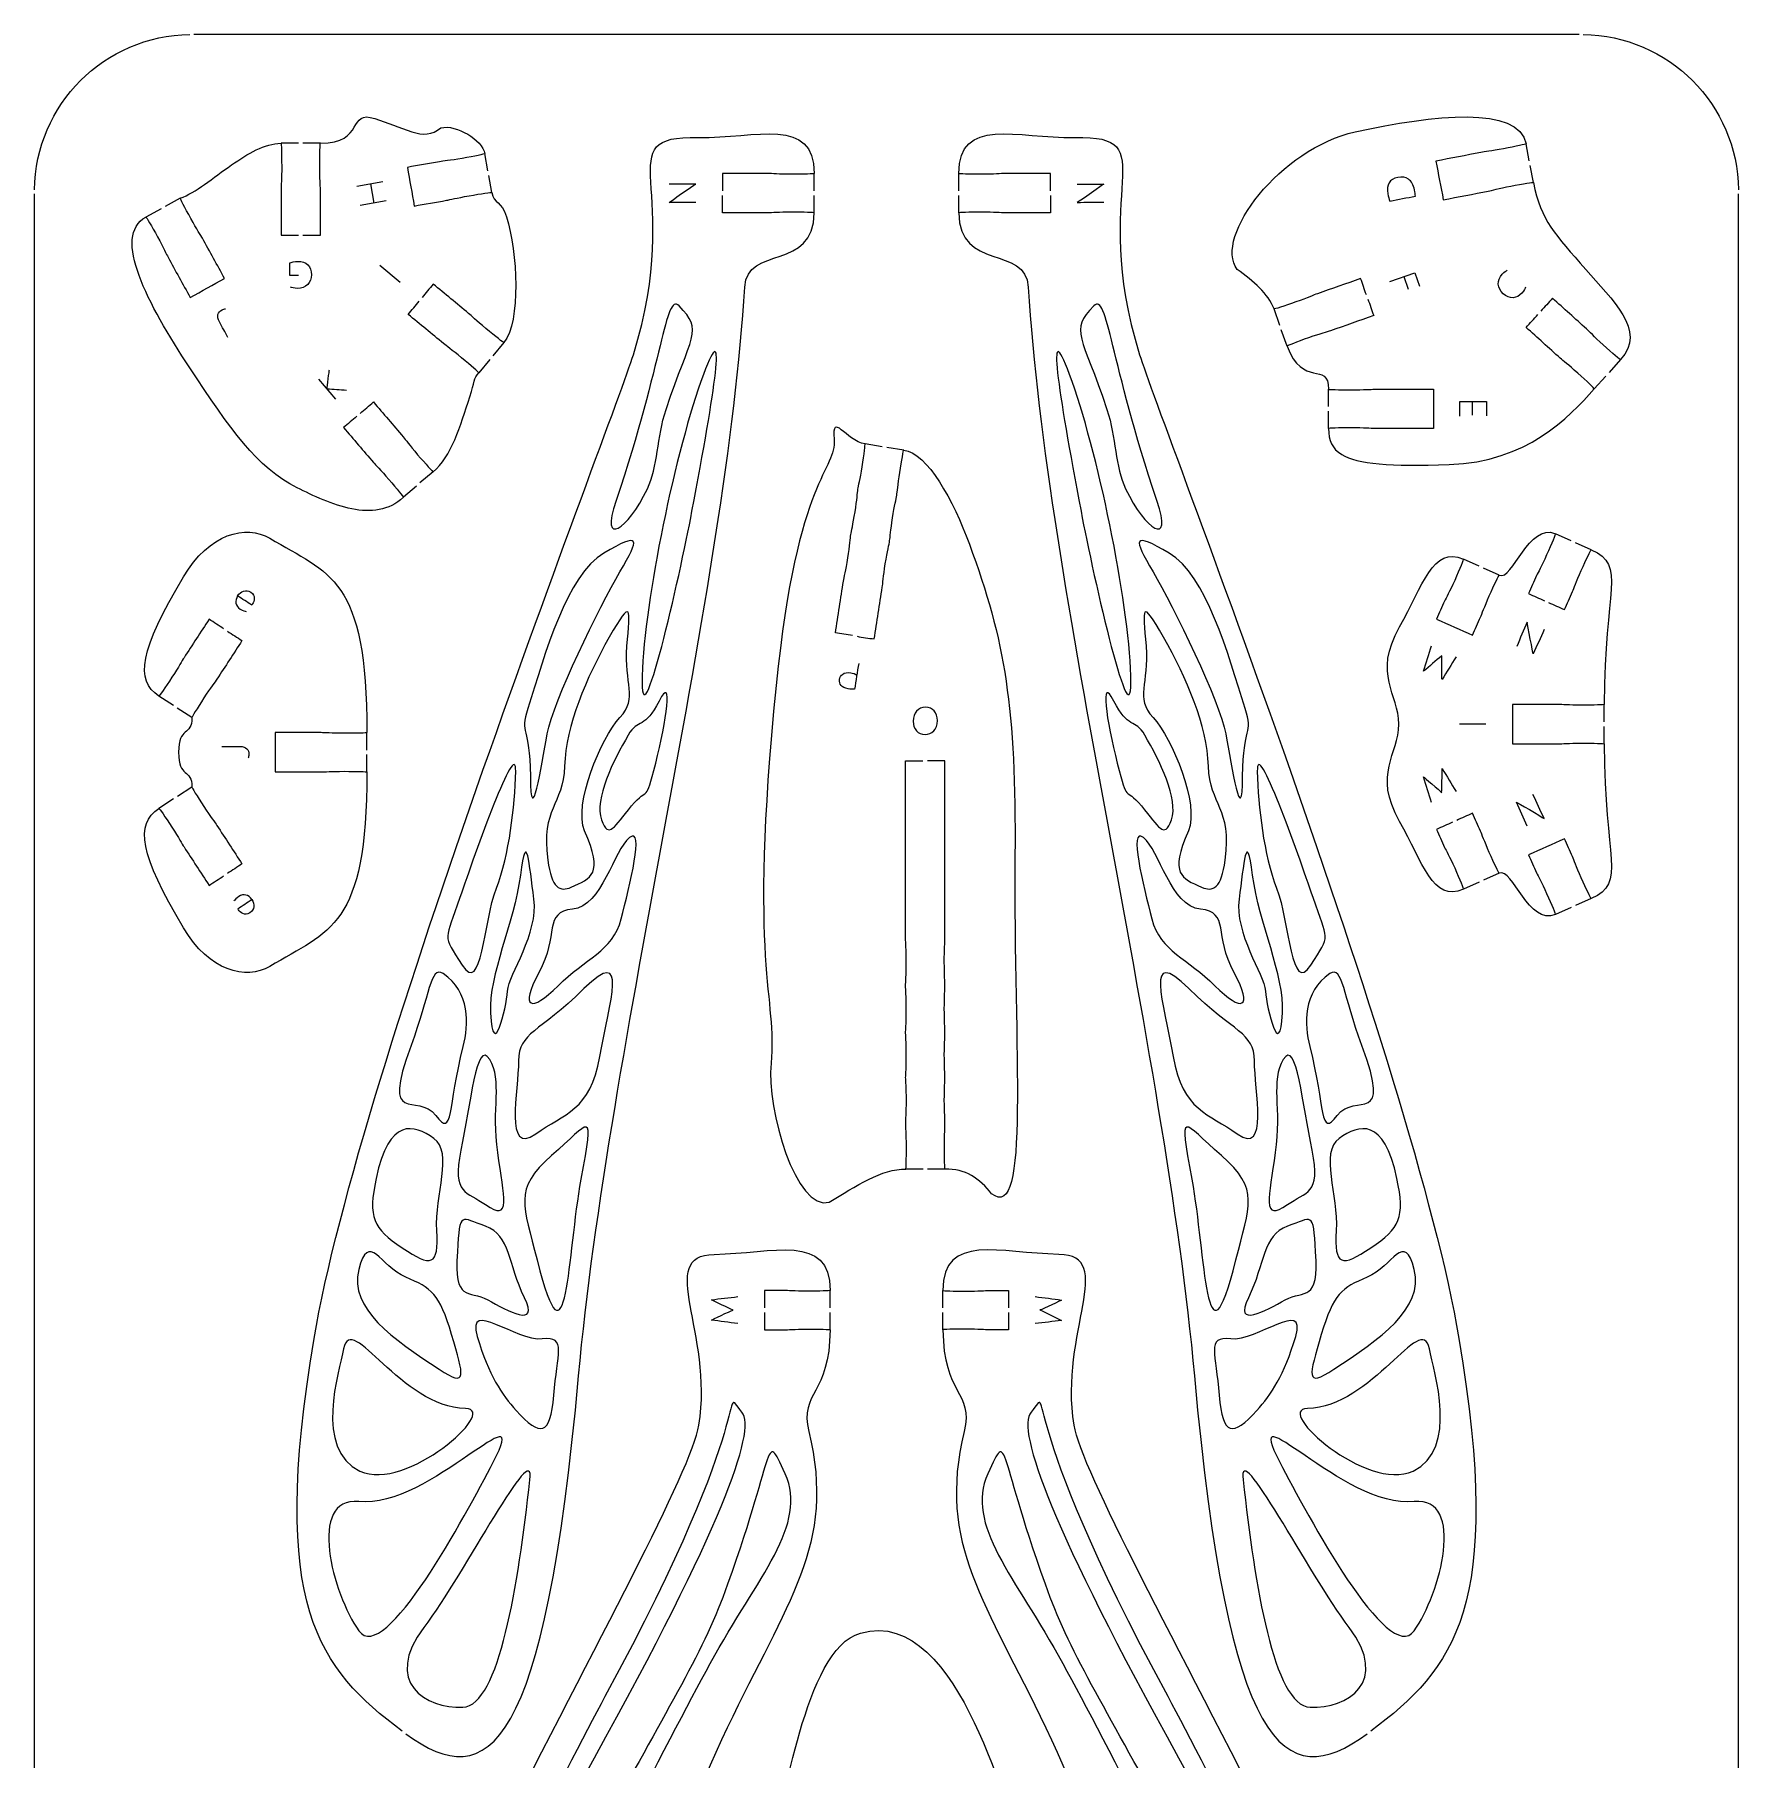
# Model space of a CAD drawing. Extents: x 5 to 405, y 5 to 225.
# Drawn here: x 275 to 405, y 93.4 to 225 of the extents above; entities that cross this region are included whole.
import ezdxf

# ---------------------------------------------------------------- set-up
doc = ezdxf.new("R2010")
doc.units = 0
doc.header["$MEASUREMENT"] = 0
doc.layers.add('DEFAULT', color=18, linetype='CONTINUOUS')

msp = doc.modelspace()

# ---------------------------------------------------------------- linework, layer by layer
at = {"layer": 'DEFAULT', "color": 1}
for points in [[(392.85, 225), (287.15, 225)], [(295.13, 216.7), (293.81, 216.7)], [(296.81, 216.7), (295.48, 216.7)], [(309.58, 214.6), (309.36, 215.91)], [(389.04, 215.35), (388.79, 216.66)], [(389.35, 213.71), (389.1, 215.01)], [(309.88, 212.95), (309.65, 214.25)], [(334.48, 213.06), (334.48, 214.39)], [(345.52, 213.06), (345.52, 214.39)], [(275, 17.15), (275, 212.85)], [(286.12, 212.51), (284.96, 211.87)], [(334.48, 211.39), (334.48, 212.72)], [(345.52, 211.39), (345.52, 212.72)], [(405, 17.15), (405, 212.85)], [(284.66, 211.7), (283.5, 211.07)], [(370.01, 202.8), (369.57, 204.06)], [(310.81, 201.5), (309.97, 200.47)], [(370.57, 201.23), (370.12, 202.47)], [(309.75, 200.21), (308.9, 199.18)], [(396.01, 200.19), (395.12, 199.2)], [(394.89, 198.94), (394, 197.96)], [(373.72, 196.61), (373.72, 197.93)], [(373.72, 194.94), (373.72, 196.26)], [(339.67, 193.55), (338.36, 193.76)], [(341.32, 193.29), (340.02, 193.5)], [(305.41, 191.64), (305.41, 191.64), (304.41, 190.78)], [(304.14, 190.55), (303.14, 189.69)], [(392.24, 186.36), (391.03, 186.91)], [(393.77, 185.68), (392.56, 186.22)], [(385.22, 184.43), (384.01, 184.97)], [(386.75, 183.74), (385.54, 184.29)], [(285.6, 173.79), (284.49, 174.52)], [(394.76, 172.55), (394.76, 173.88)], [(287.01, 172.88), (285.89, 173.6)], [(300.36, 170.4), (300.36, 171.73)], [(394.76, 170.87), (394.76, 172.2)], [(300.36, 168.73), (300.36, 170.06)], [(287.01, 167.58), (285.9, 166.86)], [(285.6, 166.67), (284.49, 165.95)], [(386.75, 161.01), (385.54, 160.47)], [(385.22, 160.33), (384.01, 159.79)], [(392.24, 158.39), (391.03, 157.85)], [(393.77, 159.08), (392.56, 158.53)], [(342.8, 138.42), (341.47, 138.42)], [(344.47, 138.42), (343.14, 138.42)], [(335.69, 127.85), (335.69, 129.17)], [(344.31, 127.85), (344.31, 129.17)], [(335.69, 126.17), (335.69, 127.5)], [(344.31, 126.17), (344.31, 127.5)]]:
    msp.add_lwpolyline(points, dxfattribs=at)
at = {"layer": 'DEFAULT', "color": 18}
for points in [[(299.59, 213.43), (301.58, 213.78)], [(300.64, 213.61), (300.9, 212.13)], [(301.84, 212.3), (299.85, 211.95)], [(302.9, 206.09), (301.34, 207.38)], [(378.4, 206.15), (380.31, 206.82), (380.67, 205.8)], [(379.47, 206.53), (379.81, 205.56)], [(297.99, 197.18), (296.68, 198.71)], [(383.75, 195.87), (383.75, 197), (385.77, 197), (385.77, 195.91)], [(384.7, 195.96), (384.7, 197)], [(385.73, 172.38), (383.71, 172.38)]]:
    msp.add_lwpolyline(points, dxfattribs=at)
at = {"layer": 'DEFAULT', "color": 1}
for points in [[(275, 213.15), (275.08, 219.66), (280.34, 224.92), (286.85, 225)], [(393.15, 225), (399.66, 224.92), (404.92, 219.66), (405, 213.15)]]:
    msp.add_open_spline(points, degree=3, dxfattribs=at)
for points, knots in [([(303.05, 95.55), (296.69, 100.33), (292.88, 104.99), (296.33, 125.5), (299.8, 146.17), (319.1, 195.43), (320.69, 200.57), (324.67, 213.4), (318.61, 217.28), (325.64, 217.15), (330.07, 217.06), (334.48, 218.8), (334.48, 214.39), (334.48, 214.36), (333.7, 214.34), (332.73, 214.34), (331.77, 214.34), (331.26, 214.39), (330.98, 214.39), (329.82, 214.39), (328.65, 214.39), (327.48, 214.39), (327.48, 213.95), (327.48, 213.5), (327.48, 213.06)], [0, 0, 0, 0, 1, 1, 1, 2, 2, 2, 3, 3, 3, 4, 4, 4, 5, 5, 5, 6, 6, 6, 15.92, 15.92, 15.92, 19.69, 19.69, 19.69, 19.69]), ([(295.48, 209.7), (295.93, 209.7), (296.37, 209.7), (296.81, 209.7), (296.81, 210.87), (296.81, 212.03), (296.81, 213.2), (296.81, 213.47), (296.76, 213.98), (296.76, 214.95), (296.76, 215.91), (296.79, 216.7), (296.81, 216.7), (300.24, 216.71), (298.88, 219.31), (300.96, 218.58), (301.91, 218.25), (302.85, 217.92), (303.79, 217.58), (304.64, 217.29), (305.34, 217.33), (306, 217.88), (307.17, 218.16), (309.17, 216.96), (309.36, 215.9), (309.34, 215.87), (308.58, 215.72), (307.64, 215.55), (306.69, 215.38), (306.18, 215.34), (305.91, 215.29), (305.09, 215.15), (304.27, 215.01), (303.45, 214.86), (303.62, 213.88), (303.8, 212.9), (303.97, 211.91), (304.79, 212.06), (305.61, 212.2), (306.43, 212.35), (306.7, 212.39), (307.19, 212.53), (308.15, 212.69), (309.1, 212.86), (309.87, 212.97), (309.88, 212.95), (310.06, 212.06), (310.62, 212.31), (311.01, 211.09), (311.85, 208.41), (312.12, 203.08), (310.81, 201.5), (310.79, 201.47), (310.18, 201.96), (309.43, 202.57), (308.69, 203.18), (308.33, 203.55), (308.12, 203.72), (307.22, 204.47), (306.32, 205.21), (305.41, 205.95), (305.13, 205.61), (304.85, 205.27), (304.57, 204.93)], [0, 0, 0, 0, 3.75, 3.75, 3.75, 13.670005, 13.670005, 13.670005, 14.670005, 14.670005, 14.670005, 15.670005, 15.670005, 15.670005, 16.670005, 16.670005, 16.670005, 25.174668, 25.174668, 25.174668, 26.174668, 26.174668, 26.174668, 27.174668, 27.174668, 27.174668, 28.174668, 28.174668, 28.174668, 29.174668, 29.174668, 29.174668, 36.260485, 36.260485, 36.260485, 44.758591, 44.758591, 44.758591, 51.836288, 51.836288, 51.836288, 52.836288, 52.836288, 52.836288, 53.836288, 53.836288, 53.836288, 54.836288, 54.836288, 54.836288, 55.836288, 55.836288, 55.836288, 56.836288, 56.836288, 56.836288, 57.836288, 57.836288, 57.836288, 67.766948, 67.766948, 67.766948, 71.538963, 71.538963, 71.538963, 71.538963]), ([(352.52, 213.07), (352.52, 213.51), (352.52, 213.95), (352.52, 214.39), (351.35, 214.39), (350.18, 214.39), (349.02, 214.39), (348.75, 214.39), (348.23, 214.34), (347.27, 214.34), (346.3, 214.34), (345.52, 214.36), (345.52, 214.39), (345.52, 218.8), (349.93, 217.06), (354.36, 217.15), (361.4, 217.28), (355.33, 213.4), (359.31, 200.57), (360.91, 195.43), (380.2, 146.17), (383.67, 125.5), (387.12, 104.99), (383.31, 100.33), (376.95, 95.55)], [0, 0, 0, 0, 3.74, 3.74, 3.74, 13.66, 13.66, 13.66, 14.66, 14.66, 14.66, 15.66, 15.66, 15.66, 16.66, 16.66, 16.66, 17.66, 17.66, 17.66, 18.66, 18.66, 18.66, 19.66, 19.66, 19.66, 19.66]), ([(376.61, 205.14), (376.46, 205.55), (376.32, 205.97), (376.17, 206.38), (375.07, 205.99), (373.97, 205.61), (372.87, 205.22), (372.62, 205.13), (372.15, 204.91), (371.24, 204.59), (370.33, 204.27), (369.58, 204.03), (369.57, 204.06), (369.13, 205.22), (368, 206.19), (366.76, 207.07), (364.91, 209.57), (370.07, 216.32), (375.75, 217.57), (381.78, 218.89), (388.22, 219.6), (388.79, 216.66), (388.79, 216.63), (388.02, 216.46), (387.08, 216.28), (386.13, 216.1), (385.62, 216.05), (385.35, 216), (384.21, 215.78), (383.06, 215.56), (381.91, 215.34), (382.1, 214.36), (382.29, 213.37), (382.48, 212.39), (383.62, 212.61), (384.77, 212.83), (385.91, 213.05), (386.18, 213.1), (386.68, 213.25), (387.63, 213.43), (388.57, 213.61), (389.35, 213.74), (389.35, 213.71), (389.92, 210.77), (391.02, 209.76), (393.35, 207.07), (395.34, 204.78), (398.02, 202.41), (396.01, 200.19), (395.99, 200.16), (395.39, 200.67), (394.67, 201.32), (393.96, 201.97), (393.61, 202.35), (393.41, 202.53), (392.54, 203.31), (391.68, 204.09), (390.81, 204.87), (390.52, 204.55), (390.22, 204.22), (389.92, 203.89)], [0, 0, 0, 0, 3.732024, 3.732024, 3.732024, 13.643966, 13.643966, 13.643966, 14.643966, 14.643966, 14.643966, 15.643966, 15.643966, 15.643966, 16.643966, 16.643966, 16.643966, 17.643966, 17.643966, 17.643966, 18.643966, 18.643966, 18.643966, 19.643966, 19.643966, 19.643966, 20.643966, 20.643966, 20.643966, 30.561854, 30.561854, 30.561854, 39.063765, 39.063765, 39.063765, 48.981653, 48.981653, 48.981653, 49.981653, 49.981653, 49.981653, 50.981653, 50.981653, 50.981653, 51.981653, 51.981653, 51.981653, 52.981653, 52.981653, 52.981653, 53.981653, 53.981653, 53.981653, 54.981653, 54.981653, 54.981653, 64.900932, 64.900932, 64.900932, 68.66052, 68.66052, 68.66052, 68.66052]), ([(299.58, 195.87), (299.25, 195.58), (298.92, 195.29), (298.58, 195.01), (299.34, 194.12), (300.1, 193.23), (300.86, 192.35), (301.03, 192.14), (301.41, 191.79), (302.04, 191.05), (302.66, 190.33), (303.14, 189.73), (303.14, 189.69), (302.04, 188.65), (300.64, 188.53), (299.22, 188.8), (297.74, 189.09), (296.24, 189.82), (295.03, 190.42), (292.02, 191.91), (289.87, 194.96), (286.85, 199.56), (283.63, 204.45), (280.87, 209.62), (283.5, 211.07), (283.53, 211.07), (283.93, 210.4), (284.39, 209.56), (284.85, 208.71), (285.06, 208.24), (285.19, 208), (285.75, 206.98), (286.31, 205.96), (286.88, 204.94), (287.75, 205.42), (288.63, 205.9), (289.5, 206.38), (288.94, 207.41), (288.38, 208.43), (287.81, 209.45), (287.68, 209.69), (287.39, 210.11), (286.93, 210.96), (286.47, 211.79), (286.11, 212.48), (286.12, 212.51), (287.27, 212.92), (288.62, 214.06), (290.03, 215.05), (291.28, 215.92), (292.57, 216.67), (293.81, 216.7), (293.84, 216.68), (293.85, 215.91), (293.86, 214.95), (293.86, 213.98), (293.81, 213.47), (293.81, 213.2), (293.81, 212.03), (293.81, 210.87), (293.81, 209.7), (294.25, 209.7), (294.69, 209.7), (295.13, 209.7)], [0, 0, 0, 0, 3.744222, 3.744222, 3.744222, 13.67313, 13.67313, 13.67313, 14.67313, 14.67313, 14.67313, 15.67313, 15.67313, 15.67313, 16.67313, 16.67313, 16.67313, 17.67313, 17.67313, 17.67313, 18.67313, 18.67313, 18.67313, 19.67313, 19.67313, 19.67313, 20.67313, 20.67313, 20.67313, 21.67313, 21.67313, 21.67313, 31.587084, 31.587084, 31.587084, 40.09076, 40.09076, 40.09076, 50.013471, 50.013471, 50.013471, 51.013471, 51.013471, 51.013471, 52.013471, 52.013471, 52.013471, 53.013471, 53.013471, 53.013471, 54.013471, 54.013471, 54.013471, 55.013471, 55.013471, 55.013471, 56.013471, 56.013471, 56.013471, 65.923476, 65.923476, 65.923476, 69.673476, 69.673476, 69.673476, 69.673476]), ([(303.33, 95.34), (309.69, 90.69), (313.91, 94.05), (316.51, 122.65), (318.78, 147.75), (327.86, 183.04), (329.18, 205.73), (329.36, 208.95), (334.48, 206.92), (334.48, 211.39), (334.48, 211.42), (333.7, 211.44), (332.73, 211.44), (331.77, 211.44), (331.26, 211.39), (330.98, 211.39), (329.82, 211.39), (328.65, 211.39), (327.48, 211.39), (327.48, 211.83), (327.48, 212.27), (327.48, 212.71)], [0, 0, 0, 0, 1, 1, 1, 2, 2, 2, 3, 3, 3, 4, 4, 4, 5, 5, 5, 14.92, 14.92, 14.92, 18.66, 18.66, 18.66, 18.66]), ([(352.52, 212.72), (352.52, 212.28), (352.52, 211.84), (352.52, 211.39), (351.35, 211.39), (350.18, 211.39), (349.02, 211.39), (348.75, 211.39), (348.23, 211.44), (347.27, 211.44), (346.3, 211.44), (345.52, 211.42), (345.52, 211.39), (345.52, 206.92), (350.64, 208.95), (350.82, 205.73), (352.14, 183.04), (361.22, 147.75), (363.49, 122.65), (366.09, 94.05), (370.31, 90.69), (376.67, 95.34)], [0, 0, 0, 0, 3.77, 3.77, 3.77, 13.69, 13.69, 13.69, 14.69, 14.69, 14.69, 15.69, 15.69, 15.69, 16.69, 16.69, 16.69, 17.69, 17.69, 17.69, 18.69, 18.69, 18.69, 18.69]), ([(319.37, 189.45), (322.96, 200.06), (323.12, 205.34), (324.17, 204.29), (326.1, 202.38), (325.06, 202.09), (323.18, 196.39), (322.47, 194.24), (322.57, 192.02), (321.76, 190.33), (320.27, 187.19), (318.12, 185.78), (319.37, 189.45)], [1, 1, 1, 1, 2, 2, 2, 3, 3, 3, 4, 4, 4, 5, 5, 5, 5]), ([(358.24, 190.33), (357.43, 192.02), (357.53, 194.24), (356.82, 196.39), (354.94, 202.09), (353.89, 202.38), (355.82, 204.29), (356.88, 205.34), (357.04, 200.06), (360.63, 189.45), (361.88, 185.78), (359.73, 187.19), (358.24, 190.33)], [1, 1, 1, 1, 2, 2, 2, 3, 3, 3, 4, 4, 4, 5, 5, 5, 5]), ([(299.85, 196.09), (300.18, 196.38), (300.52, 196.67), (300.86, 196.96), (301.62, 196.07), (302.37, 195.19), (303.13, 194.3), (303.31, 194.09), (303.61, 193.67), (304.23, 192.94), (304.86, 192.22), (305.38, 191.64), (305.41, 191.64), (306.8, 192.76), (307.49, 195.13), (308.21, 197.36), (308.59, 198.5), (308.5, 198.76), (308.9, 199.18), (308.9, 199.22), (308.32, 199.73), (307.58, 200.33), (306.84, 200.95), (306.41, 201.24), (306.21, 201.42), (305.31, 202.16), (304.41, 202.9), (303.51, 203.64), (303.79, 203.98), (304.07, 204.32), (304.35, 204.66)], [0, 0, 0, 0, 3.765913, 3.765913, 3.765913, 13.68072, 13.68072, 13.68072, 14.68072, 14.68072, 14.68072, 15.68072, 15.68072, 15.68072, 16.68072, 16.68072, 16.68072, 17.68072, 17.68072, 17.68072, 18.68072, 18.68072, 18.68072, 19.68072, 19.68072, 19.68072, 29.597302, 29.597302, 29.597302, 33.33345, 33.33345, 33.33345, 33.33345]), ([(376.73, 204.81), (376.87, 204.39), (377.02, 203.97), (377.17, 203.55), (376.07, 203.16), (374.97, 202.78), (373.87, 202.39), (373.61, 202.3), (373.11, 202.18), (372.2, 201.86), (371.3, 201.54), (370.57, 201.25), (370.57, 201.23), (371.72, 198), (373.72, 200.14), (373.72, 197.93), (373.72, 197.91), (374.51, 197.89), (375.47, 197.89), (376.44, 197.89), (376.95, 197.93), (377.22, 197.93), (378.72, 197.93), (380.22, 197.93), (381.72, 197.93), (381.72, 196.94), (381.72, 195.94), (381.72, 194.94), (380.22, 194.94), (378.72, 194.94), (377.22, 194.94), (376.95, 194.94), (376.44, 194.99), (375.47, 194.99), (374.51, 194.99), (373.72, 194.96), (373.72, 194.94), (373.72, 194.04), (374, 193.39), (374.73, 192.95), (375.95, 192.21), (378.42, 192.03), (382.93, 192.19), (388.87, 192.4), (391.99, 195.73), (394, 197.96), (394, 197.99), (393.44, 198.53), (392.73, 199.17), (392.01, 199.81), (391.6, 200.12), (391.4, 200.3), (390.53, 201.08), (389.67, 201.87), (388.8, 202.65), (389.1, 202.97), (389.39, 203.3), (389.69, 203.63)], [0, 0, 0, 0, 3.782512, 3.782512, 3.782512, 13.694455, 13.694455, 13.694455, 14.694455, 14.694455, 14.694455, 15.694455, 15.694455, 15.694455, 16.694455, 16.694455, 16.694455, 17.694455, 17.694455, 17.694455, 18.694455, 18.694455, 18.694455, 31.444455, 31.444455, 31.444455, 39.944455, 39.944455, 39.944455, 52.694455, 52.694455, 52.694455, 53.694455, 53.694455, 53.694455, 54.694455, 54.694455, 54.694455, 55.694455, 55.694455, 55.694455, 56.694455, 56.694455, 56.694455, 57.694455, 57.694455, 57.694455, 58.694455, 58.694455, 58.694455, 59.694455, 59.694455, 59.694455, 69.621156, 69.621156, 69.621156, 73.373329, 73.373329, 73.373329, 73.373329]), ([(325.16, 188.62), (324.22, 183.62), (321.2, 170.27), (321.36, 176.06), (321.53, 181.84), (323.9, 193.32), (326.04, 199.07), (327.85, 203.93), (326.93, 197.98), (325.16, 188.62)], [1, 1, 1, 1, 2, 2, 2, 3, 3, 3, 4, 4, 4, 4]), ([(353.96, 199.07), (356.1, 193.32), (358.47, 181.84), (358.64, 176.06), (358.8, 170.27), (355.78, 183.62), (354.84, 188.62), (353.07, 197.98), (352.15, 203.93), (353.96, 199.07)], [1, 1, 1, 1, 2, 2, 2, 3, 3, 3, 4, 4, 4, 4]), ([(337.41, 179.14), (336.97, 179.21), (336.53, 179.28), (336.1, 179.34), (336.3, 180.66), (336.51, 181.98), (336.72, 183.29), (336.76, 183.57), (336.89, 184.08), (337.05, 185.06), (337.2, 186.04), (337.23, 186.57), (337.28, 186.84), (337.32, 187.11), (337.45, 187.61), (337.6, 188.57), (337.75, 189.52), (337.78, 190.03), (337.82, 190.3), (337.86, 190.57), (337.99, 191.07), (338.14, 192.02), (338.29, 192.98), (338.39, 193.76), (338.36, 193.76), (336.88, 193.99), (335.81, 196.29), (336, 194.13), (336.22, 191.7), (333.21, 191.48), (331.58, 175.34), (329.4, 153.78), (331.69, 151.54), (331.19, 146.52), (330.84, 142.94), (333.1, 135.22), (335.63, 135.9), (337.63, 137.12), (339.69, 138.48), (341.47, 138.42), (341.5, 138.44), (341.52, 139.21), (341.52, 140.17), (341.52, 141.14), (341.47, 141.65), (341.47, 141.92), (341.47, 142.19), (341.52, 142.71), (341.52, 143.67), (341.51, 144.64), (341.47, 145.15), (341.46, 145.42), (341.47, 145.69), (341.52, 146.2), (341.51, 147.17), (341.51, 148.14), (341.46, 148.65), (341.46, 148.92), (341.47, 149.19), (341.52, 149.7), (341.51, 150.67), (341.51, 151.63), (341.46, 152.14), (341.46, 152.41), (341.46, 152.7), (341.51, 153.22), (341.51, 154.21), (341.51, 155.21), (341.46, 155.73), (341.46, 156.01), (341.45, 160.54), (341.45, 165.06), (341.45, 169.59), (341.89, 169.59), (342.34, 169.59), (342.78, 169.59)], [0, 0, 0, 0, 3.756621, 3.756621, 3.756621, 15.084185, 15.084185, 15.084185, 16.084185, 16.084185, 16.084185, 17.084185, 17.084185, 17.084185, 18.084185, 18.084185, 18.084185, 19.084185, 19.084185, 19.084185, 20.084185, 20.084185, 20.084185, 21.084185, 21.084185, 21.084185, 22.084185, 22.084185, 22.084185, 23.084185, 23.084185, 23.084185, 24.084185, 24.084185, 24.084185, 25.084185, 25.084185, 25.084185, 26.084185, 26.084185, 26.084185, 27.084185, 27.084185, 27.084185, 28.084185, 28.084185, 28.084185, 29.084185, 29.084185, 29.084185, 30.084185, 30.084185, 30.084185, 31.084185, 31.084185, 31.084185, 32.084185, 32.084185, 32.084185, 33.084185, 33.084185, 33.084185, 34.084185, 34.084185, 34.084185, 35.084185, 35.084185, 35.084185, 36.084185, 36.084185, 36.084185, 74.564186, 74.564186, 74.564186, 78.324186, 78.324186, 78.324186, 78.324186]), ([(337.75, 179.08), (338.19, 179.01), (338.62, 178.94), (339.06, 178.88), (339.27, 180.19), (339.47, 181.51), (339.68, 182.83), (339.72, 183.1), (339.76, 183.63), (339.91, 184.61), (340.07, 185.59), (340.2, 186.1), (340.24, 186.38), (340.28, 186.65), (340.32, 187.16), (340.46, 188.11), (340.61, 189.07), (340.74, 189.56), (340.78, 189.84), (340.83, 190.1), (340.86, 190.62), (341.01, 191.58), (341.15, 192.52), (341.3, 193.28), (341.32, 193.29), (343.12, 193.08), (345.1, 189.43), (346.32, 186.12), (349.06, 178.75), (349.89, 173.54), (349.8, 162.34), (349.68, 147.27), (350.99, 134.26), (348.02, 136.55), (347.13, 137.68), (345.98, 138.5), (344.47, 138.42), (344.44, 138.43), (344.42, 139.21), (344.42, 140.17), (344.42, 141.14), (344.47, 141.65), (344.46, 141.93), (344.46, 142.19), (344.42, 142.7), (344.41, 143.68), (344.41, 144.64), (344.46, 145.15), (344.46, 145.42), (344.46, 145.7), (344.41, 146.2), (344.41, 147.17), (344.41, 148.14), (344.47, 148.65), (344.46, 148.92), (344.46, 149.19), (344.41, 149.7), (344.41, 150.67), (344.41, 151.63), (344.46, 152.15), (344.46, 152.42), (344.46, 152.7), (344.41, 153.22), (344.41, 154.22), (344.4, 155.21), (344.46, 155.74), (344.46, 156.02), (344.46, 160.54), (344.45, 165.06), (344.45, 169.59), (344.01, 169.59), (343.57, 169.59), (343.13, 169.59)], [0, 0, 0, 0, 3.756621, 3.756621, 3.756621, 15.094063, 15.094063, 15.094063, 16.094063, 16.094063, 16.094063, 17.094063, 17.094063, 17.094063, 18.094063, 18.094063, 18.094063, 19.094063, 19.094063, 19.094063, 20.094063, 20.094063, 20.094063, 21.094063, 21.094063, 21.094063, 22.094063, 22.094063, 22.094063, 23.094063, 23.094063, 23.094063, 24.094063, 24.094063, 24.094063, 25.094063, 25.094063, 25.094063, 26.094063, 26.094063, 26.094063, 27.094063, 27.094063, 27.094063, 28.094063, 28.094063, 28.094063, 29.094063, 29.094063, 29.094063, 30.094063, 30.094063, 30.094063, 31.094063, 31.094063, 31.094063, 32.094063, 32.094063, 32.094063, 33.094063, 33.094063, 33.094063, 34.094063, 34.094063, 34.094063, 35.094063, 35.094063, 35.094063, 73.564065, 73.564065, 73.564065, 77.324065, 77.324065, 77.324065, 77.324065]), ([(289.43, 179.66), (289.06, 179.9), (288.69, 180.14), (288.32, 180.38), (287.68, 179.4), (287.04, 178.43), (286.41, 177.45), (286.26, 177.22), (286.02, 176.77), (285.49, 175.96), (284.97, 175.16), (284.53, 174.52), (284.49, 174.52), (282.66, 175.72), (283.05, 178), (286.36, 183.62), (288.32, 186.94), (291.14, 187.63), (292.95, 186.56), (297.51, 183.86), (300.36, 183.58), (300.36, 171.73), (300.36, 171.7), (299.58, 171.68), (298.62, 171.68), (297.65, 171.68), (297.14, 171.73), (296.87, 171.73), (295.7, 171.73), (294.53, 171.73), (293.37, 171.73), (293.37, 170.73), (293.37, 169.73), (293.37, 168.73), (294.53, 168.73), (295.7, 168.73), (296.87, 168.73), (297.14, 168.73), (297.65, 168.78), (298.62, 168.78), (299.58, 168.78), (300.36, 168.76), (300.36, 168.73), (300.36, 156.89), (297.51, 156.61), (292.95, 153.9), (291.14, 152.83), (288.32, 153.52), (286.36, 156.84), (283.05, 162.46), (282.66, 164.74), (284.49, 165.95), (284.53, 165.95), (284.97, 165.31), (285.49, 164.51), (286.02, 163.69), (286.26, 163.24), (286.41, 163.01), (287.04, 162.04), (287.68, 161.06), (288.32, 160.08), (288.69, 160.32), (289.06, 160.56), (289.43, 160.8)], [0, 0, 0, 0, 3.744489, 3.744489, 3.744489, 13.665805, 13.665805, 13.665805, 14.665805, 14.665805, 14.665805, 15.665805, 15.665805, 15.665805, 16.665805, 16.665805, 16.665805, 17.665805, 17.665805, 17.665805, 18.665805, 18.665805, 18.665805, 19.665805, 19.665805, 19.665805, 20.665805, 20.665805, 20.665805, 30.585805, 30.585805, 30.585805, 39.085805, 39.085805, 39.085805, 49.005805, 49.005805, 49.005805, 50.005805, 50.005805, 50.005805, 51.005805, 51.005805, 51.005805, 52.005805, 52.005805, 52.005805, 53.005805, 53.005805, 53.005805, 54.005805, 54.005805, 54.005805, 55.005805, 55.005805, 55.005805, 56.005805, 56.005805, 56.005805, 65.92712, 65.92712, 65.92712, 69.671609, 69.671609, 69.671609, 69.671609]), ([(312.64, 173.58), (313.94, 177.72), (315.62, 183.8), (318.43, 185.43), (321.23, 187.05), (321.23, 186.64), (319.66, 183.99), (318.09, 181.35), (314.57, 174.11), (314.12, 171.64), (313.67, 169.16), (312.87, 164.12), (312.83, 168.42), (312.8, 172.3), (311.99, 171.54), (312.64, 173.58)], [1, 1, 1, 1, 2, 2, 2, 3, 3, 3, 4, 4, 4, 5, 5, 5, 6, 6, 6, 6]), ([(367.17, 168.42), (367.13, 164.12), (366.33, 169.16), (365.88, 171.64), (365.43, 174.11), (361.91, 181.35), (360.34, 183.99), (358.77, 186.64), (358.77, 187.05), (361.57, 185.43), (364.38, 183.8), (366.06, 177.72), (367.36, 173.58), (368.01, 171.54), (367.2, 172.3), (367.17, 168.42)], [1, 1, 1, 1, 2, 2, 2, 3, 3, 3, 4, 4, 4, 5, 5, 5, 6, 6, 6, 6]), ([(383.18, 164.89), (382.77, 164.71), (382.37, 164.53), (381.97, 164.35), (382.17, 163.9), (382.38, 163.44), (382.58, 162.98), (382.69, 162.73), (382.95, 162.29), (383.35, 161.41), (383.74, 160.53), (384.03, 159.8), (384.01, 159.79), (381.69, 158.75), (380.92, 161.81), (379.14, 164.96), (377.07, 168.63), (379.09, 170.05), (379.09, 172.38), (379.09, 174.7), (377.07, 176.12), (379.14, 179.8), (380.92, 182.95), (381.69, 186), (384.01, 184.97), (384.03, 184.96), (383.74, 184.23), (383.35, 183.35), (382.95, 182.47), (382.69, 182.02), (382.58, 181.77), (382.38, 181.31), (382.17, 180.86), (381.97, 180.4), (382.88, 179.99), (383.79, 179.59), (384.71, 179.18), (384.91, 179.63), (385.12, 180.09), (385.32, 180.55), (385.43, 180.8), (385.6, 181.28), (385.99, 182.17), (386.38, 183.04), (386.72, 183.74), (386.75, 183.74), (387.75, 183.29), (389.02, 187.81), (391.03, 186.91), (391.05, 186.9), (390.75, 186.17), (390.36, 185.29), (389.97, 184.41), (389.71, 183.96), (389.6, 183.71), (389.4, 183.26), (389.19, 182.8), (388.99, 182.34), (389.39, 182.16), (389.79, 181.98), (390.2, 181.8)], [0, 0, 0, 0, 3.746638, 3.746638, 3.746638, 8.008058, 8.008058, 8.008058, 9.008058, 9.008058, 9.008058, 10.008058, 10.008058, 10.008058, 11.008058, 11.008058, 11.008058, 12.008058, 12.008058, 12.008058, 13.008058, 13.008058, 13.008058, 14.008058, 14.008058, 14.008058, 15.008058, 15.008058, 15.008058, 16.008058, 16.008058, 16.008058, 20.260352, 20.260352, 20.260352, 28.760852, 28.760852, 28.760852, 33.013145, 33.013145, 33.013145, 34.013145, 34.013145, 34.013145, 35.013145, 35.013145, 35.013145, 36.013145, 36.013145, 36.013145, 37.013145, 37.013145, 37.013145, 38.013145, 38.013145, 38.013145, 42.270492, 42.270492, 42.270492, 46.017131, 46.017131, 46.017131, 46.017131]), ([(390.51, 181.66), (390.92, 181.48), (391.32, 181.3), (391.72, 181.12), (391.93, 181.57), (392.13, 182.03), (392.34, 182.49), (392.45, 182.73), (392.61, 183.22), (393, 184.1), (393.4, 184.98), (393.73, 185.68), (393.77, 185.68), (396.51, 184.46), (394.76, 182.76), (394.76, 173.88), (394.76, 173.85), (393.98, 173.83), (393.01, 173.83), (392.04, 173.83), (391.53, 173.88), (391.26, 173.88), (390.09, 173.88), (388.93, 173.88), (387.76, 173.88), (387.76, 172.88), (387.76, 171.88), (387.76, 170.88), (388.93, 170.88), (390.09, 170.88), (391.26, 170.88), (391.53, 170.88), (392.04, 170.93), (393.01, 170.93), (393.98, 170.93), (394.76, 170.9), (394.76, 170.88), (394.76, 161.99), (396.51, 160.3), (393.77, 159.08), (393.73, 159.08), (393.4, 159.78), (393, 160.65), (392.61, 161.54), (392.45, 162.02), (392.34, 162.27), (392.13, 162.73), (391.93, 163.18), (391.72, 163.64), (390.81, 163.23), (389.9, 162.82), (388.99, 162.41), (389.19, 161.95), (389.4, 161.5), (389.6, 161.04), (389.71, 160.79), (389.97, 160.35), (390.36, 159.46), (390.75, 158.58), (391.05, 157.86), (391.03, 157.85), (389.02, 156.95), (387.75, 161.46), (386.75, 161.01), (386.72, 161.01), (386.38, 161.72), (385.99, 162.59), (385.6, 163.47), (385.43, 163.96), (385.32, 164.21), (385.12, 164.67), (384.91, 165.12), (384.71, 165.58), (384.3, 165.4), (383.9, 165.22), (383.5, 165.03)], [0, 0, 0, 0, 3.759854, 3.759854, 3.759854, 8.012147, 8.012147, 8.012147, 9.012147, 9.012147, 9.012147, 10.012147, 10.012147, 10.012147, 11.012147, 11.012147, 11.012147, 12.012147, 12.012147, 12.012147, 13.012147, 13.012147, 13.012147, 22.932147, 22.932147, 22.932147, 31.432147, 31.432147, 31.432147, 41.352147, 41.352147, 41.352147, 42.352147, 42.352147, 42.352147, 43.352147, 43.352147, 43.352147, 44.352147, 44.352147, 44.352147, 45.352147, 45.352147, 45.352147, 46.352147, 46.352147, 46.352147, 50.604441, 50.604441, 50.604441, 59.099904, 59.099904, 59.099904, 63.348116, 63.348116, 63.348116, 64.348116, 64.348116, 64.348116, 65.348116, 65.348116, 65.348116, 66.348116, 66.348116, 66.348116, 67.348116, 67.348116, 67.348116, 68.348116, 68.348116, 68.348116, 72.600409, 72.600409, 72.600409, 76.360263, 76.360263, 76.360263, 76.360263]), ([(316.97, 164.24), (318.42, 160.89), (317.5, 160.64), (315.95, 159.94), (315.11, 159.55), (314.44, 159.86), (314.16, 162.01), (313.63, 166.08), (315.33, 166.11), (315.44, 169.18), (315.55, 172.26), (317.09, 175.93), (318.85, 179.01), (320.62, 182.09), (320.45, 181.26), (320.2, 178.33), (319.95, 175.4), (321.11, 174.45), (319.66, 172.88), (318.21, 171.3), (316.1, 166.25), (316.97, 164.24)], [1, 1, 1, 1, 2, 2, 2, 3, 3, 3, 4, 4, 4, 5, 5, 5, 6, 6, 6, 7, 7, 7, 8, 8, 8, 8]), ([(360.34, 172.88), (358.89, 174.45), (360.05, 175.4), (359.8, 178.33), (359.55, 181.26), (359.38, 182.09), (361.14, 179.01), (362.9, 175.93), (364.45, 172.26), (364.56, 169.18), (364.67, 166.11), (366.37, 166.08), (365.84, 162.01), (365.56, 159.86), (364.89, 159.55), (364.04, 159.94), (362.5, 160.64), (361.58, 160.89), (363.03, 164.24), (363.9, 166.25), (361.79, 171.3), (360.34, 172.88)], [1, 1, 1, 1, 2, 2, 2, 3, 3, 3, 4, 4, 4, 5, 5, 5, 6, 6, 6, 7, 7, 7, 8, 8, 8, 8]), ([(289.72, 179.47), (290.09, 179.23), (290.46, 178.99), (290.83, 178.75), (290.19, 177.77), (289.56, 176.79), (288.92, 175.82), (288.77, 175.59), (288.45, 175.18), (287.92, 174.38), (287.4, 173.57), (286.99, 172.91), (287.01, 172.88), (287.01, 171.44), (285.99, 172.24), (285.99, 170.23), (285.99, 168.22), (287.01, 169.02), (287.01, 167.58), (286.99, 167.55), (287.4, 166.89), (287.92, 166.09), (288.45, 165.28), (288.77, 164.88), (288.92, 164.65), (289.56, 163.67), (290.19, 162.69), (290.83, 161.72), (290.46, 161.47), (290.09, 161.23), (289.72, 160.99)], [0, 0, 0, 0, 3.758324, 3.758324, 3.758324, 13.67418, 13.67418, 13.67418, 14.67418, 14.67418, 14.67418, 15.67418, 15.67418, 15.67418, 16.67418, 16.67418, 16.67418, 17.67418, 17.67418, 17.67418, 18.67418, 18.67418, 18.67418, 19.67418, 19.67418, 19.67418, 29.590036, 29.590036, 29.590036, 33.34836, 33.34836, 33.34836, 33.34836]), ([(322.39, 169.39), (321.56, 166.19), (321.89, 167.74), (320.55, 166.14), (319.21, 164.54), (318.81, 163.55), (318.25, 165.09), (317.7, 166.64), (319.17, 169.61), (320.29, 171.54), (321.05, 172.84), (321.56, 171.98), (322.66, 174.14), (323.76, 176.3), (323.21, 172.59), (322.39, 169.39)], [1, 1, 1, 1, 2, 2, 2, 3, 3, 3, 4, 4, 4, 5, 5, 5, 6, 6, 6, 6]), ([(357.34, 174.14), (358.44, 171.98), (358.95, 172.84), (359.71, 171.54), (360.83, 169.61), (362.3, 166.64), (361.74, 165.09), (361.19, 163.55), (360.79, 164.54), (359.45, 166.14), (358.11, 167.74), (358.44, 166.19), (357.61, 169.39), (356.78, 172.59), (356.24, 176.3), (357.34, 174.14)], [1, 1, 1, 1, 2, 2, 2, 3, 3, 3, 4, 4, 4, 5, 5, 5, 6, 6, 6, 6]), ([(307.46, 159.16), (308.61, 162.56), (311.78, 171.51), (311.71, 168.78), (311.64, 166.06), (311.23, 162.42), (310.24, 159.86), (309.24, 157.29), (309.15, 151.6), (307.63, 153.99), (306.08, 156.43), (306.31, 155.77), (307.46, 159.16)], [1, 1, 1, 1, 2, 2, 2, 3, 3, 3, 4, 4, 4, 5, 5, 5, 5]), ([(372.37, 153.99), (370.85, 151.6), (370.76, 157.29), (369.76, 159.86), (368.77, 162.42), (368.36, 166.06), (368.29, 168.78), (368.22, 171.51), (371.39, 162.56), (372.54, 159.16), (373.69, 155.77), (373.92, 156.43), (372.37, 153.99)], [1, 1, 1, 1, 2, 2, 2, 3, 3, 3, 4, 4, 4, 5, 5, 5, 5]), ([(313.1, 159.03), (313.46, 156.39), (311.21, 153.33), (311.09, 152.01), (310.98, 150.69), (310, 146.55), (309.79, 150.35), (309.63, 153.27), (311.58, 157.13), (312.07, 160.85), (312.55, 164.57), (312.74, 161.68), (313.1, 159.03)], [1, 1, 1, 1, 2, 2, 2, 3, 3, 3, 4, 4, 4, 5, 5, 5, 5]), ([(319.76, 157.52), (319.13, 155.01), (316.98, 154.51), (314.94, 152.42), (312.88, 150.33), (311.99, 150.68), (313.48, 153.41), (315.04, 156.28), (313.79, 158.04), (316.05, 158.26), (318.31, 158.48), (319.19, 162.78), (320.39, 163.72), (321.58, 164.67), (320.4, 160.02), (319.76, 157.52)], [1, 1, 1, 1, 2, 2, 2, 3, 3, 3, 4, 4, 4, 5, 5, 5, 6, 6, 6, 6]), ([(359.61, 163.72), (360.81, 162.78), (361.68, 158.48), (363.95, 158.26), (366.21, 158.04), (364.96, 156.28), (366.52, 153.41), (368.01, 150.68), (367.12, 150.33), (365.06, 152.42), (363.01, 154.51), (360.87, 155.01), (360.24, 157.52), (359.6, 160.02), (358.42, 164.67), (359.61, 163.72)], [1, 1, 1, 1, 2, 2, 2, 3, 3, 3, 4, 4, 4, 5, 5, 5, 6, 6, 6, 6]), ([(367.93, 160.85), (368.42, 157.13), (370.37, 153.27), (370.21, 150.35), (370, 146.55), (369.02, 150.69), (368.91, 152.01), (368.79, 153.33), (366.54, 156.39), (366.9, 159.03), (367.26, 161.68), (367.45, 164.57), (367.93, 160.85)], [1, 1, 1, 1, 2, 2, 2, 3, 3, 3, 4, 4, 4, 5, 5, 5, 5]), ([(318.14, 147.02), (317.41, 142.83), (315.41, 142.71), (313.24, 141.12), (310.82, 139.35), (311.92, 144.48), (311.93, 146.69), (311.95, 148.89), (313.46, 148.78), (316.92, 152.2), (320.39, 155.61), (318.86, 151.2), (318.14, 147.02)], [1, 1, 1, 1, 2, 2, 2, 3, 3, 3, 4, 4, 4, 5, 5, 5, 5]), ([(363.07, 152.2), (366.54, 148.78), (368.05, 148.89), (368.07, 146.69), (368.08, 144.48), (369.18, 139.35), (366.76, 141.12), (364.59, 142.71), (362.59, 142.83), (361.86, 147.02), (361.14, 151.2), (359.61, 155.61), (363.07, 152.2)], [1, 1, 1, 1, 2, 2, 2, 3, 3, 3, 4, 4, 4, 5, 5, 5, 5]), ([(303.73, 147.87), (305.15, 151.69), (305.2, 153.99), (306.17, 153.35), (308.26, 151.96), (308.12, 149.43), (307.71, 147.79), (306.54, 143.14), (306.97, 140.72), (305.61, 142.52), (304.2, 144.38), (301.39, 141.51), (303.73, 147.87)], [1, 1, 1, 1, 2, 2, 2, 3, 3, 3, 4, 4, 4, 5, 5, 5, 5]), ([(374.39, 142.52), (373.03, 140.72), (373.46, 143.14), (372.29, 147.79), (371.88, 149.43), (371.74, 151.96), (373.83, 153.35), (374.8, 153.99), (374.85, 151.69), (376.26, 147.87), (378.61, 141.51), (375.8, 144.38), (374.39, 142.52)], [1, 1, 1, 1, 2, 2, 2, 3, 3, 3, 4, 4, 4, 5, 5, 5, 5]), ([(310.34, 139.69), (310.82, 136.3), (311.4, 134.29), (309.41, 135.72), (308.03, 136.72), (306.81, 136.46), (307.53, 139.87), (308.25, 143.28), (308.72, 148.45), (309.73, 146.8), (310.73, 145.14), (309.85, 143.08), (310.34, 139.69)], [1, 1, 1, 1, 2, 2, 2, 3, 3, 3, 4, 4, 4, 5, 5, 5, 5]), ([(370.27, 146.8), (371.28, 148.45), (371.75, 143.28), (372.47, 139.87), (373.19, 136.46), (371.97, 136.72), (370.59, 135.72), (368.6, 134.29), (369.18, 136.3), (369.66, 139.69), (370.15, 143.08), (369.27, 145.14), (370.27, 146.8)], [1, 1, 1, 1, 2, 2, 2, 3, 3, 3, 4, 4, 4, 5, 5, 5, 5]), ([(301.06, 137.71), (302.05, 142.42), (303.95, 141.84), (305.47, 140.77), (306.98, 139.69), (305.52, 136.47), (305.69, 133.74), (305.86, 131.02), (305.28, 130.93), (303.05, 132.42), (300.81, 133.9), (300.44, 134.76), (301.06, 137.71)], [1, 1, 1, 1, 2, 2, 2, 3, 3, 3, 4, 4, 4, 5, 5, 5, 5]), ([(316.71, 137.65), (315.67, 132.03), (315.67, 122.16), (313.35, 131.5), (312.31, 135.68), (311.48, 136.87), (314.45, 139.46), (317.43, 142.06), (317.76, 143.27), (316.71, 137.65)], [1, 1, 1, 1, 2, 2, 2, 3, 3, 3, 4, 4, 4, 4]), ([(365.55, 139.46), (368.52, 136.87), (367.69, 135.68), (366.65, 131.5), (364.33, 122.16), (364.33, 132.03), (363.29, 137.65), (362.24, 143.27), (362.57, 142.06), (365.55, 139.46)], [1, 1, 1, 1, 2, 2, 2, 3, 3, 3, 4, 4, 4, 4]), ([(376.95, 132.42), (374.72, 130.93), (374.14, 131.02), (374.31, 133.74), (374.48, 136.47), (373.02, 139.69), (374.53, 140.77), (376.05, 141.84), (377.95, 142.42), (378.94, 137.71), (379.56, 134.76), (379.19, 133.9), (376.95, 132.42)], [1, 1, 1, 1, 2, 2, 2, 3, 3, 3, 4, 4, 4, 5, 5, 5, 5]), ([(309.41, 134.07), (311.31, 133.41), (311.13, 131.18), (312.38, 128.62), (313.55, 126.24), (311.08, 127.63), (309.58, 128.45), (308.08, 129.28), (307.01, 128.17), (307.26, 132.12), (307.45, 135.33), (307.51, 134.73), (309.41, 134.07)], [1, 1, 1, 1, 2, 2, 2, 3, 3, 3, 4, 4, 4, 5, 5, 5, 5]), ([(372.74, 132.12), (372.99, 128.17), (371.91, 129.28), (370.42, 128.45), (368.92, 127.63), (366.45, 126.24), (367.61, 128.62), (368.87, 131.18), (368.69, 133.41), (370.59, 134.07), (372.49, 134.73), (372.55, 135.33), (372.74, 132.12)], [1, 1, 1, 1, 2, 2, 2, 3, 3, 3, 4, 4, 4, 5, 5, 5, 5]), ([(330.69, 127.5), (330.69, 127.06), (330.69, 126.61), (330.69, 126.17), (331.19, 126.17), (331.69, 126.17), (332.19, 126.17), (332.46, 126.17), (332.97, 126.22), (333.94, 126.22), (334.9, 126.22), (335.69, 126.2), (335.69, 126.17), (335.69, 121.19), (333.33, 121.46), (334.08, 118.4), (338.25, 101.09), (318.9, 100.88), (317.24, 41.99), (316.43, 12.91), (309.48, 10.75), (303.03, 15.57), (296.62, 20.34), (289.48, 24.35), (292.93, 44.87), (296.4, 65.53), (324.57, 112.03), (325.69, 118.89), (326.84, 125.98), (322.36, 131.84), (326.85, 131.92), (331.33, 132.01), (335.69, 133.58), (335.69, 129.17), (335.69, 129.14), (334.9, 129.12), (333.94, 129.12), (332.97, 129.12), (332.46, 129.17), (332.19, 129.17), (331.69, 129.17), (331.19, 129.17), (330.69, 129.17), (330.69, 128.73), (330.69, 128.29), (330.69, 127.85)], [0, 0, 0, 0, 3.75, 3.75, 3.75, 8, 8, 8, 9, 9, 9, 10, 10, 10, 11, 11, 11, 12, 12, 12, 13, 13, 13, 14, 14, 14, 15, 15, 15, 16, 16, 16, 17, 17, 17, 18, 18, 18, 19, 19, 19, 23.25, 23.25, 23.25, 27.01, 27.01, 27.01, 27.01]), ([(299.74, 130.76), (300.49, 133.74), (301.37, 131.02), (303.32, 130.19), (305.28, 129.36), (305.89, 128.94), (306.82, 125.8), (307.76, 122.67), (308.08, 121.68), (305.86, 123.16), (302.35, 125.47), (298.99, 127.79), (299.74, 130.76)], [1, 1, 1, 1, 2, 2, 2, 3, 3, 3, 4, 4, 4, 5, 5, 5, 5]), ([(349.31, 127.5), (349.31, 127.06), (349.31, 126.61), (349.31, 126.17), (348.81, 126.17), (348.31, 126.17), (347.81, 126.17), (347.54, 126.17), (347.03, 126.22), (346.06, 126.22), (345.1, 126.22), (344.31, 126.2), (344.31, 126.17), (344.31, 121.19), (346.67, 121.47), (345.92, 118.41), (341.75, 101.09), (361.1, 100.89), (362.76, 42), (363.57, 12.91), (370.52, 10.76), (376.97, 15.57), (383.38, 20.34), (390.52, 24.35), (387.07, 44.87), (383.6, 65.53), (355.43, 112.03), (354.31, 118.89), (353.16, 125.98), (357.64, 131.84), (353.15, 131.92), (348.67, 132.01), (344.31, 133.58), (344.31, 129.17), (344.31, 129.14), (345.1, 129.12), (346.06, 129.12), (347.03, 129.12), (347.54, 129.17), (347.81, 129.17), (348.31, 129.17), (348.81, 129.17), (349.31, 129.17), (349.31, 128.73), (349.31, 128.29), (349.31, 127.85)], [0, 0, 0, 0, 3.75, 3.75, 3.75, 8, 8, 8, 9, 9, 9, 10, 10, 10, 11, 11, 11, 12, 12, 12, 13, 13, 13, 14, 14, 14, 15, 15, 15, 16, 16, 16, 17, 17, 17, 18, 18, 18, 19, 19, 19, 23.25, 23.25, 23.25, 27.01, 27.01, 27.01, 27.01]), ([(374.14, 123.16), (371.91, 121.68), (372.24, 122.67), (373.17, 125.8), (374.11, 128.94), (374.72, 129.36), (376.68, 130.19), (378.63, 131.02), (379.51, 133.74), (380.26, 130.76), (381.01, 127.79), (377.65, 125.47), (374.14, 123.16)], [1, 1, 1, 1, 2, 2, 2, 3, 3, 3, 4, 4, 4, 5, 5, 5, 5]), ([(298.58, 124.71), (299.19, 127.68), (302.93, 120.24), (307.89, 120.16), (310.47, 120.11), (303.35, 113.74), (299.83, 115.39), (296.31, 117.06), (298.23, 123), (298.58, 124.71)], [1, 1, 1, 1, 2, 2, 2, 3, 3, 3, 4, 4, 4, 4]), ([(314.61, 121.18), (314.37, 118.04), (313.58, 117.99), (311.74, 120.02), (310.66, 121.23), (309.65, 122.7), (308.78, 125.66), (307.9, 128.62), (311.81, 125.23), (313.73, 125.47), (315.65, 125.72), (314.86, 124.32), (314.61, 121.18)], [1, 1, 1, 1, 2, 2, 2, 3, 3, 3, 4, 4, 4, 5, 5, 5, 5]), ([(366.27, 125.47), (368.19, 125.23), (372.09, 128.62), (371.22, 125.66), (370.34, 122.7), (369.34, 121.23), (368.26, 120.02), (366.42, 117.99), (365.63, 118.04), (365.38, 121.18), (365.13, 124.32), (364.35, 125.72), (366.27, 125.47)], [1, 1, 1, 1, 2, 2, 2, 3, 3, 3, 4, 4, 4, 5, 5, 5, 5]), ([(380.17, 115.39), (376.65, 113.74), (369.53, 120.11), (372.11, 120.16), (377.07, 120.24), (380.81, 127.68), (381.42, 124.71), (381.76, 123), (383.69, 117.06), (380.17, 115.39)], [1, 1, 1, 1, 2, 2, 2, 3, 3, 3, 4, 4, 4, 4]), ([(295.99, 29.06), (289.66, 41.12), (312.39, 86.88), (318.52, 98.18), (330.64, 120.51), (327.14, 122.12), (328.97, 119.89), (330.13, 118.48), (327.31, 110.86), (317.72, 93.51), (310.67, 80.74), (299.43, 54.16), (297.8, 42.92), (295.71, 28.43), (298.74, 23.81), (295.99, 29.06)], [1, 1, 1, 1, 2, 2, 2, 3, 3, 3, 4, 4, 4, 5, 5, 5, 6, 6, 6, 6]), ([(299.74, 103.21), (297.76, 105.96), (295.77, 113.46), (299.74, 113.06), (305.17, 112.5), (313.09, 121.97), (309.99, 116.06), (307.89, 112.05), (301.72, 100.45), (299.74, 103.21)], [1, 1, 1, 1, 2, 2, 2, 3, 3, 3, 4, 4, 4, 4]), ([(382.2, 42.92), (380.57, 54.16), (369.33, 80.74), (362.28, 93.51), (352.69, 110.86), (349.87, 118.48), (351.03, 119.89), (352.86, 122.12), (349.37, 120.51), (361.48, 98.18), (367.61, 86.88), (390.34, 41.12), (384.02, 29.06), (381.26, 23.81), (384.29, 28.43), (382.2, 42.92)], [1, 1, 1, 1, 2, 2, 2, 3, 3, 3, 4, 4, 4, 5, 5, 5, 6, 6, 6, 6]), ([(370.01, 116.06), (366.91, 121.97), (374.83, 112.5), (380.26, 113.06), (384.23, 113.46), (382.24, 105.96), (380.26, 103.21), (378.28, 100.45), (372.11, 112.05), (370.01, 116.06)], [1, 1, 1, 1, 2, 2, 2, 3, 3, 3, 4, 4, 4, 4]), ([(326.56, 100.72), (319.78, 88.35), (300.35, 50.07), (302.65, 33.6), (304.58, 19.83), (309.92, 15.86), (307.89, 17.55), (300.53, 23.61), (297.17, 34.05), (303.18, 52.18), (313.88, 84.53), (324.07, 96.43), (327.51, 105.75), (331.63, 116.88), (330.61, 118.84), (332.27, 115.18), (334.04, 111.31), (330.2, 107.35), (326.56, 100.72)], [1, 1, 1, 1, 2, 2, 2, 3, 3, 3, 4, 4, 4, 5, 5, 5, 6, 6, 6, 7, 7, 7, 7]), ([(347.73, 115.18), (349.39, 118.84), (348.37, 116.88), (352.49, 105.75), (355.93, 96.43), (366.12, 84.53), (376.83, 52.18), (382.83, 34.05), (379.47, 23.61), (372.11, 17.55), (370.08, 15.86), (375.42, 19.83), (377.35, 33.6), (379.66, 50.07), (360.22, 88.35), (353.44, 100.72), (349.8, 107.35), (345.96, 111.31), (347.73, 115.18)], [1, 1, 1, 1, 2, 2, 2, 3, 3, 3, 4, 4, 4, 5, 5, 5, 6, 6, 6, 7, 7, 7, 7]), ([(312.8, 114.73), (311.88, 106.64), (310.48, 97.53), (307.68, 97.37), (304.86, 97.21), (301.56, 99.31), (304.7, 103.46), (307.84, 107.62), (313.18, 118.13), (312.8, 114.73)], [1, 1, 1, 1, 2, 2, 2, 3, 3, 3, 4, 4, 4, 4]), ([(375.3, 103.46), (378.44, 99.31), (375.14, 97.21), (372.32, 97.37), (369.52, 97.53), (368.12, 106.64), (367.2, 114.73), (366.82, 118.13), (372.16, 107.62), (375.3, 103.46)], [1, 1, 1, 1, 2, 2, 2, 3, 3, 3, 4, 4, 4, 4]), ([(331.26, 87.86), (332.29, 89.2), (333.64, 101.79), (338.01, 103.03), (345.82, 105.24), (349.26, 87.72), (350.31, 87.73), (351.66, 87.75), (352.41, 75.15), (353.53, 74.04)], [0, 0, 0, 0, 1, 1, 1, 2, 2, 2, 3, 3, 3, 3])]:
    msp.add_open_spline(points, degree=3, knots=knots, dxfattribs=at)
at = {"layer": 'DEFAULT', "color": 18}
for points, knots in [([(325.45, 212.19), (324.78, 212.19), (324.11, 212.19), (323.43, 212.19), (323.43, 212.19), (325.25, 213.5), (325.45, 213.59), (324.78, 213.59), (324.11, 213.58), (323.43, 213.57)], [0, 0, 0, 0, 5.728, 5.728, 5.728, 6.728, 6.728, 6.728, 12.456404, 12.456404, 12.456404, 12.456404]), ([(354.55, 213.59), (355.22, 213.59), (355.9, 213.59), (356.57, 213.59), (356.57, 213.59), (354.75, 212.28), (354.55, 212.19), (355.22, 212.2), (355.9, 212.2), (356.57, 212.21)], [0, 0, 0, 0, 5.729, 5.729, 5.729, 6.729, 6.729, 6.729, 12.458404, 12.458404, 12.458404, 12.458404]), ([(378.4, 212.29), (378.34, 212.44), (378.29, 212.63), (378.25, 212.83), (378.18, 213.2), (378.22, 213.48), (378.35, 213.68), (378.47, 213.89), (378.68, 214.04), (379, 214.1), (379.33, 214.16), (379.61, 214.11), (379.83, 213.96), (380.05, 213.81), (380.21, 213.52), (380.28, 213.14), (380.32, 212.95), (380.34, 212.8), (380.35, 212.67), (379.7, 212.54), (379.05, 212.42), (378.4, 212.29)], [0, 0, 0, 0, 1, 1, 1, 2, 2, 2, 3, 3, 3, 4, 4, 4, 5, 5, 5, 6, 6, 6, 11.634603, 11.634603, 11.634603, 11.634603]), ([(295.14, 206.61), (294.92, 206.61), (294.7, 206.61), (294.48, 206.61), (294.48, 206.93), (294.48, 207.26), (294.48, 207.58), (294.59, 207.62), (294.83, 207.69), (295.1, 207.69), (295.4, 207.69), (295.66, 207.61), (295.85, 207.42), (296.03, 207.26), (296.14, 206.99), (296.14, 206.67), (296.13, 206.07), (295.72, 205.63), (295.04, 205.63), (294.81, 205.63), (294.62, 205.68), (294.54, 205.72)], [0, 0, 0, 0, 1.887, 1.887, 1.887, 4.641, 4.641, 4.641, 5.641, 5.641, 5.641, 6.641, 6.641, 6.641, 7.641, 7.641, 7.641, 8.641, 8.641, 8.641, 9.641, 9.641, 9.641, 9.641]), ([(388.76, 205.73), (388.73, 205.63), (388.64, 205.46), (388.48, 205.27), (388.09, 204.85), (387.54, 204.77), (387.05, 205.22), (386.58, 205.64), (386.55, 206.25), (386.97, 206.71), (387.14, 206.9), (387.28, 206.98), (387.36, 207.01)], [0, 0, 0, 0, 1, 1, 1, 2, 2, 2, 3, 3, 3, 4, 4, 4, 4]), ([(289.76, 201.88), (289.54, 202.28), (289.33, 202.67), (289.11, 203.07), (288.85, 203.54), (289, 203.81), (289.31, 203.98), (289.39, 204.02), (289.5, 204.06), (289.57, 204.07)], [0, 0, 0, 0, 3.832525, 3.832525, 3.832525, 4.832525, 4.832525, 4.832525, 5.832525, 5.832525, 5.832525, 5.832525]), ([(297.47, 199.4), (297.47, 199.4), (297.3, 198.07), (297.31, 197.97), (297.81, 197.94), (298.3, 197.9), (298.8, 197.87)], [0, 0, 0, 0, 1, 1, 1, 5.219678, 5.219678, 5.219678, 5.219678]), ([(290.5, 182.16), (290.74, 182.53), (291.14, 182.68), (291.5, 182.45), (291.89, 182.19), (291.77, 181.77), (291.63, 181.55), (291.6, 181.5), (291.59, 181.49), (291.57, 181.47), (291.21, 181.7), (290.86, 181.93), (290.5, 182.16), (290.26, 181.79), (290.32, 181.4), (290.7, 181.16), (290.89, 181.03), (291.05, 180.99), (291.15, 180.97)], [0, 0, 0, 0, 1, 1, 1, 2, 2, 2, 3, 3, 3, 6.611979, 6.611979, 6.611979, 7.611979, 7.611979, 7.611979, 8.611979, 8.611979, 8.611979, 8.611979]), ([(390.17, 179.59), (389.89, 178.97), (389.62, 178.36), (389.34, 177.75), (389.34, 177.75), (388.89, 179.94), (388.88, 180.16), (388.61, 179.55), (388.35, 178.93), (388.08, 178.31)], [0, 0, 0, 0, 5.728199, 5.728199, 5.728199, 6.728199, 6.728199, 6.728199, 12.457019, 12.457019, 12.457019, 12.457019]), ([(383.45, 177.51), (383.09, 176.94), (382.74, 176.36), (382.38, 175.78), (382.38, 175.78), (382.33, 177.39), (382.37, 177.6), (381.9, 177.2), (381.43, 176.81), (380.97, 176.41), (381.17, 177.06), (381.37, 177.71), (381.57, 178.36)], [0, 0, 0, 0, 5.777978, 5.777978, 5.777978, 6.777978, 6.777978, 6.777978, 11.990675, 11.990675, 11.990675, 17.761672, 17.761672, 17.761672, 17.761672]), ([(337.88, 177.01), (337.77, 176.36), (337.67, 175.7), (337.57, 175.04), (337.44, 175.04), (337.27, 175.05), (337.07, 175.08), (336.81, 175.12), (336.63, 175.21), (336.53, 175.33), (336.44, 175.45), (336.4, 175.6), (336.42, 175.78), (336.45, 175.96), (336.53, 176.09), (336.64, 176.18), (336.8, 176.31), (337.04, 176.34), (337.29, 176.3), (337.37, 176.29), (337.7, 176.19), (337.74, 176.13)], [0, 0, 0, 0, 5.660974, 5.660974, 5.660974, 6.660974, 6.660974, 6.660974, 7.660974, 7.660974, 7.660974, 8.660974, 8.660974, 8.660974, 9.660974, 9.660974, 9.660974, 10.660974, 10.660974, 10.660974, 11.660974, 11.660974, 11.660974, 11.660974]), ([(343.88, 172.65), (343.88, 171.95), (343.45, 171.59), (342.94, 171.59), (342.41, 171.59), (342.03, 172), (342.03, 172.61), (342.03, 173.25), (342.43, 173.67), (342.97, 173.67), (343.52, 173.67), (343.88, 173.25), (343.88, 172.65)], [0, 0, 0, 0, 1, 1, 1, 2, 2, 2, 3, 3, 3, 4, 4, 4, 4]), ([(289.3, 170.68), (289.75, 170.68), (290.2, 170.68), (290.65, 170.68), (291.19, 170.68), (291.35, 170.41), (291.35, 170.07), (291.35, 169.97), (291.33, 169.85), (291.3, 169.79)], [0, 0, 0, 0, 3.833, 3.833, 3.833, 4.833, 4.833, 4.833, 5.833, 5.833, 5.833, 5.833]), ([(381.57, 166.4), (381.37, 167.05), (381.18, 167.7), (380.98, 168.35), (380.98, 168.35), (382.22, 167.32), (382.35, 167.15), (382.37, 167.76), (382.38, 168.37), (382.4, 168.99), (382.75, 168.4), (383.1, 167.82), (383.45, 167.24)], [0, 0, 0, 0, 5.778291, 5.778291, 5.778291, 6.778291, 6.778291, 6.778291, 11.990145, 11.990145, 11.990145, 17.760045, 17.760045, 17.760045, 17.760045]), ([(388.88, 164.59), (388.61, 165.2), (388.33, 165.82), (388.06, 166.43), (388.06, 166.43), (390, 165.32), (390.17, 165.17), (389.88, 165.78), (389.6, 166.39), (389.32, 167)], [0, 0, 0, 0, 5.728829, 5.728829, 5.728829, 6.728829, 6.728829, 6.728829, 12.4575, 12.4575, 12.4575, 12.4575]), ([(291.58, 159), (291.81, 158.64), (291.79, 158.21), (291.43, 157.98), (291.03, 157.72), (290.7, 158), (290.56, 158.22), (290.53, 158.27), (290.52, 158.28), (290.51, 158.3), (290.86, 158.54), (291.22, 158.77), (291.58, 159), (291.34, 159.37), (290.95, 159.47), (290.58, 159.23), (290.39, 159.1), (290.28, 158.97), (290.22, 158.89)], [0, 0, 0, 0, 1, 1, 1, 2, 2, 2, 3, 3, 3, 6.612908, 6.612908, 6.612908, 7.612908, 7.612908, 7.612908, 8.612908, 8.612908, 8.612908, 8.612908]), ([(328.66, 126.64), (327.98, 126.73), (327.31, 126.82), (326.64, 126.91), (326.64, 126.91), (328.08, 127.61), (328.29, 127.66), (327.74, 127.93), (327.19, 128.19), (326.64, 128.46), (327.31, 128.54), (327.98, 128.62), (328.66, 128.7)], [0, 0, 0, 0, 5.778666, 5.778666, 5.778666, 6.778666, 6.778666, 6.778666, 11.992102, 11.992102, 11.992102, 17.763104, 17.763104, 17.763104, 17.763104]), ([(351.34, 128.7), (352.02, 128.61), (352.69, 128.53), (353.36, 128.44), (353.36, 128.44), (351.92, 127.73), (351.71, 127.68), (352.26, 127.42), (352.81, 127.15), (353.36, 126.89), (352.69, 126.8), (352.02, 126.72), (351.34, 126.64)], [0, 0, 0, 0, 5.778666, 5.778666, 5.778666, 6.778666, 6.778666, 6.778666, 11.992102, 11.992102, 11.992102, 17.763104, 17.763104, 17.763104, 17.763104])]:
    msp.add_open_spline(points, degree=3, knots=knots, dxfattribs=at)

doc.saveas('drawing.dxf')
